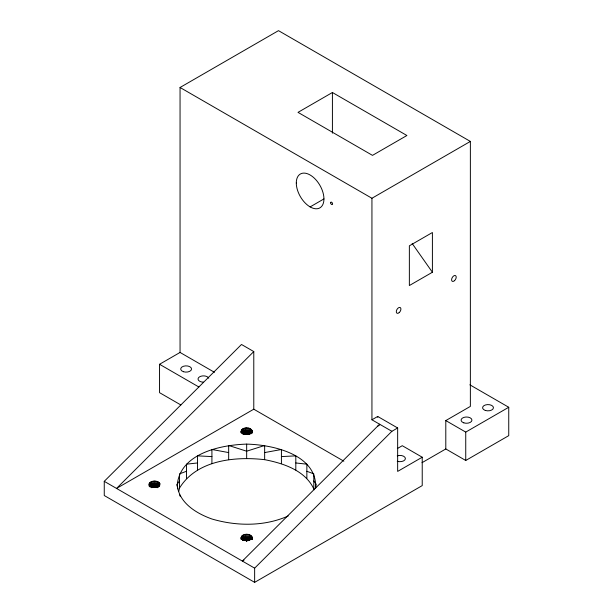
<?xml version="1.0" encoding="UTF-8"?>
<svg xmlns="http://www.w3.org/2000/svg" width="613" height="613" viewBox="0 0 613 613"><rect width="100%" height="100%" fill="white"/><g stroke="black" fill="none" stroke-linecap="round" stroke-linejoin="round"><path stroke-width="0.92" d="M252.058 432.793C253.468 426.119 239.714 426.211 241.238 432.931M252.058 539.202C253.468 532.528 239.714 532.62 241.238 539.34M252.043 432.832L252.096 431.039C250.824 435.337 242.51 435.337 241.238 431.039L241.277 432.793L241.238 431.039M252.043 539.241L252.096 537.448C250.824 541.746 242.51 541.746 241.238 537.448L241.277 539.202L241.238 537.448M159.526 486.147L159.755 483.435C157.112 479.251 147.066 480.73 149.388 486.799M251.759 432.042L251.912 430.226L251.912 432.885M251.675 539.356L251.912 536.636L251.912 539.294M158.721 486.362L159.211 482.676L159.211 486.224M250.755 434.073L251.368 429.475L251.368 433.016M250.878 539.563L251.368 535.885L251.368 539.432M315.672 487.925C317.12 454.348 272.724 444.731 246.664 444.111C220.328 444.915 179.149 453.551 177.157 486.14M157.549 486.737L158.353 482.025L158.353 487.35M249.545 434.479L250.502 428.824L250.502 433.253M249.698 539.946L250.502 535.233L250.502 539.67M156.077 487.465L157.227 481.527L157.227 487.733M248.234 434.257L249.384 428.326L249.384 434.533M248.234 540.666L249.384 534.735L249.384 540.053M154.683 487.327L155.917 481.213L155.917 487.427M246.84 434.127L248.073 428.012L248.073 434.219M245.261 540.628L245.261 534.421L246.664 541.409L248.073 534.421L248.073 540.628M178.735 491.511L179.525 488.048L179.525 473.857L186.467 471.274M315.189 488.569L316.17 484.247L313.802 480.952M179.525 488.048C196.719 460.034 234.917 456.271 264.655 459.673C283.65 463.321 305.91 470.692 314.201 489.779M177.778 488.845L177.157 484.247L179.525 480.952M397.362 448.54L402.281 445.705L422.227 457.221L422.227 485.596L254.64 582.35L104.256 495.526L104.256 481.335L241.491 344.475L253.782 351.571L253.782 409.193L116.539 488.431L253.782 351.571M254.64 582.35L254.64 568.159L391.883 431.299L397.653 427.974L397.653 471.405L422.227 457.221M214.458 372.306L180.053 352.444L180.053 87.483L278.494 30.65L470.37 141.427L470.37 406.396L445.797 420.579L445.797 448.961L421.982 462.708M332.415 92.502L298.01 112.363L372.497 155.373L406.902 135.504L332.415 92.502L332.415 133.174M310.117 206.903L323.948 198.919M180.053 87.483L371.938 198.26L470.37 141.427M180.843 404.955L159.549 392.665L159.549 364.283L180.053 352.444M432.403 272.249L409.361 285.543L409.361 245.821L432.403 232.519L432.403 272.249L412.158 243.484M371.938 198.26L371.938 419.79L377.708 416.457L397.653 427.974M377.516 426.28L378.903 425.483M244.012 560.113L242.357 561.071L379.593 424.211L379.593 425.085M445.797 420.579L465.742 432.096L508.744 407.27L508.744 435.644L465.742 460.478L445.797 448.961M288.194 515.993C264.372 526.575 236.649 526.268 211.914 518.996C196.183 513.365 178.498 502.675 177.157 484.247M264.655 452.578L281.421 449.49L281.421 463.681M197.516 462.961L186.467 464.179L186.467 478.37M149.266 485.059C151.419 488.569 160.131 488.339 159.755 483.435L159.755 485.205M281.421 456.585L295.811 455.865L295.811 470.056M211.914 456.585L197.516 455.865L197.516 470.056M295.811 462.961L306.86 464.179L306.86 478.37M228.672 452.578L211.914 449.49L211.914 463.681M306.86 471.274L313.802 473.857L313.802 488.048M469.857 384.818L508.744 407.27M371.938 419.79L391.883 431.299M253.782 409.193L343.839 461.191M159.549 364.283L198.865 386.987M104.256 481.335L254.64 568.159M179.525 494.63L180.26 496.4M246.487 434.127L245.261 428.012L245.261 434.219M154.338 487.327L153.104 481.213L153.104 487.427M245.093 434.257L243.951 428.326L243.951 434.533M245.093 540.666L243.951 534.735L243.951 540.053M152.944 487.465L151.794 481.527L151.794 487.733M243.79 434.479L242.825 428.824L242.825 433.253M243.629 539.946L242.825 535.233L242.825 540.551M151.472 486.737L150.668 482.025L150.668 487.35M242.579 434.073L241.959 429.475L241.959 433.016M242.579 540.482L241.959 535.885L241.959 539.432M150.3 486.362L149.81 482.676L149.81 486.224M241.576 432.042L241.422 430.226L241.422 432.885M241.652 539.356L241.422 536.636L241.422 539.294M149.495 486.147L149.266 483.435L149.266 485.205M465.742 432.096L465.742 460.478M377.708 416.457L377.708 417.33M264.655 459.673L264.655 445.482L246.664 451.206L228.672 445.482L228.672 459.673M252.096 431.039L252.096 432.931M252.096 537.448L252.096 539.34M246.664 427.905L246.664 434.111M246.664 444.111L246.664 458.302M246.664 534.314L246.664 541.409M154.514 481.105L154.514 487.32M397.247 455.842A5.433 3.134 0 0 1 405.4 458.555A5.433 3.134 0 0 1 397.247 461.275M203.485 382.144A5.433 3.134 0 0 1 198.076 379.286A5.433 3.134 0 0 1 202.543 375.922A5.433 3.134 0 0 1 208.734 378.198M485.304 410.434A5.433 3.134 0 0 0 493.45 407.722A5.433 3.134 0 0 0 485.304 405.001A5.433 3.134 0 0 0 485.304 410.434M399.209 312.599A3.257 1.877 -60 0 0 400.235 307.557A3.257 1.877 -60 0 0 396.381 310.975A3.257 1.877 -60 0 0 399.209 312.599M454.501 280.677A3.257 1.877 -60 0 0 455.528 275.628A3.257 1.877 -60 0 0 451.674 279.045A3.257 1.877 -60 0 0 454.501 280.677M463.803 422.847A5.433 3.134 0 0 0 471.949 420.135A5.433 3.134 0 0 0 463.803 417.415A5.433 3.134 0 0 0 463.803 422.847M330.637 202.796A1.387 0.805 60 0 0 332.108 204.619A1.387 0.805 60 0 0 332.108 202.658A1.387 0.805 60 0 0 330.637 202.796M296.294 182.965A19.547 11.287 60 0 0 317.028 208.757A19.547 11.287 60 0 0 317.028 181.111A19.547 11.287 60 0 0 296.294 182.965M183.41 371.7A5.433 3.134 0 0 0 191.555 368.988A5.433 3.134 0 0 0 183.41 366.275A5.433 3.134 0 0 0 183.41 371.7"/></g></svg>
